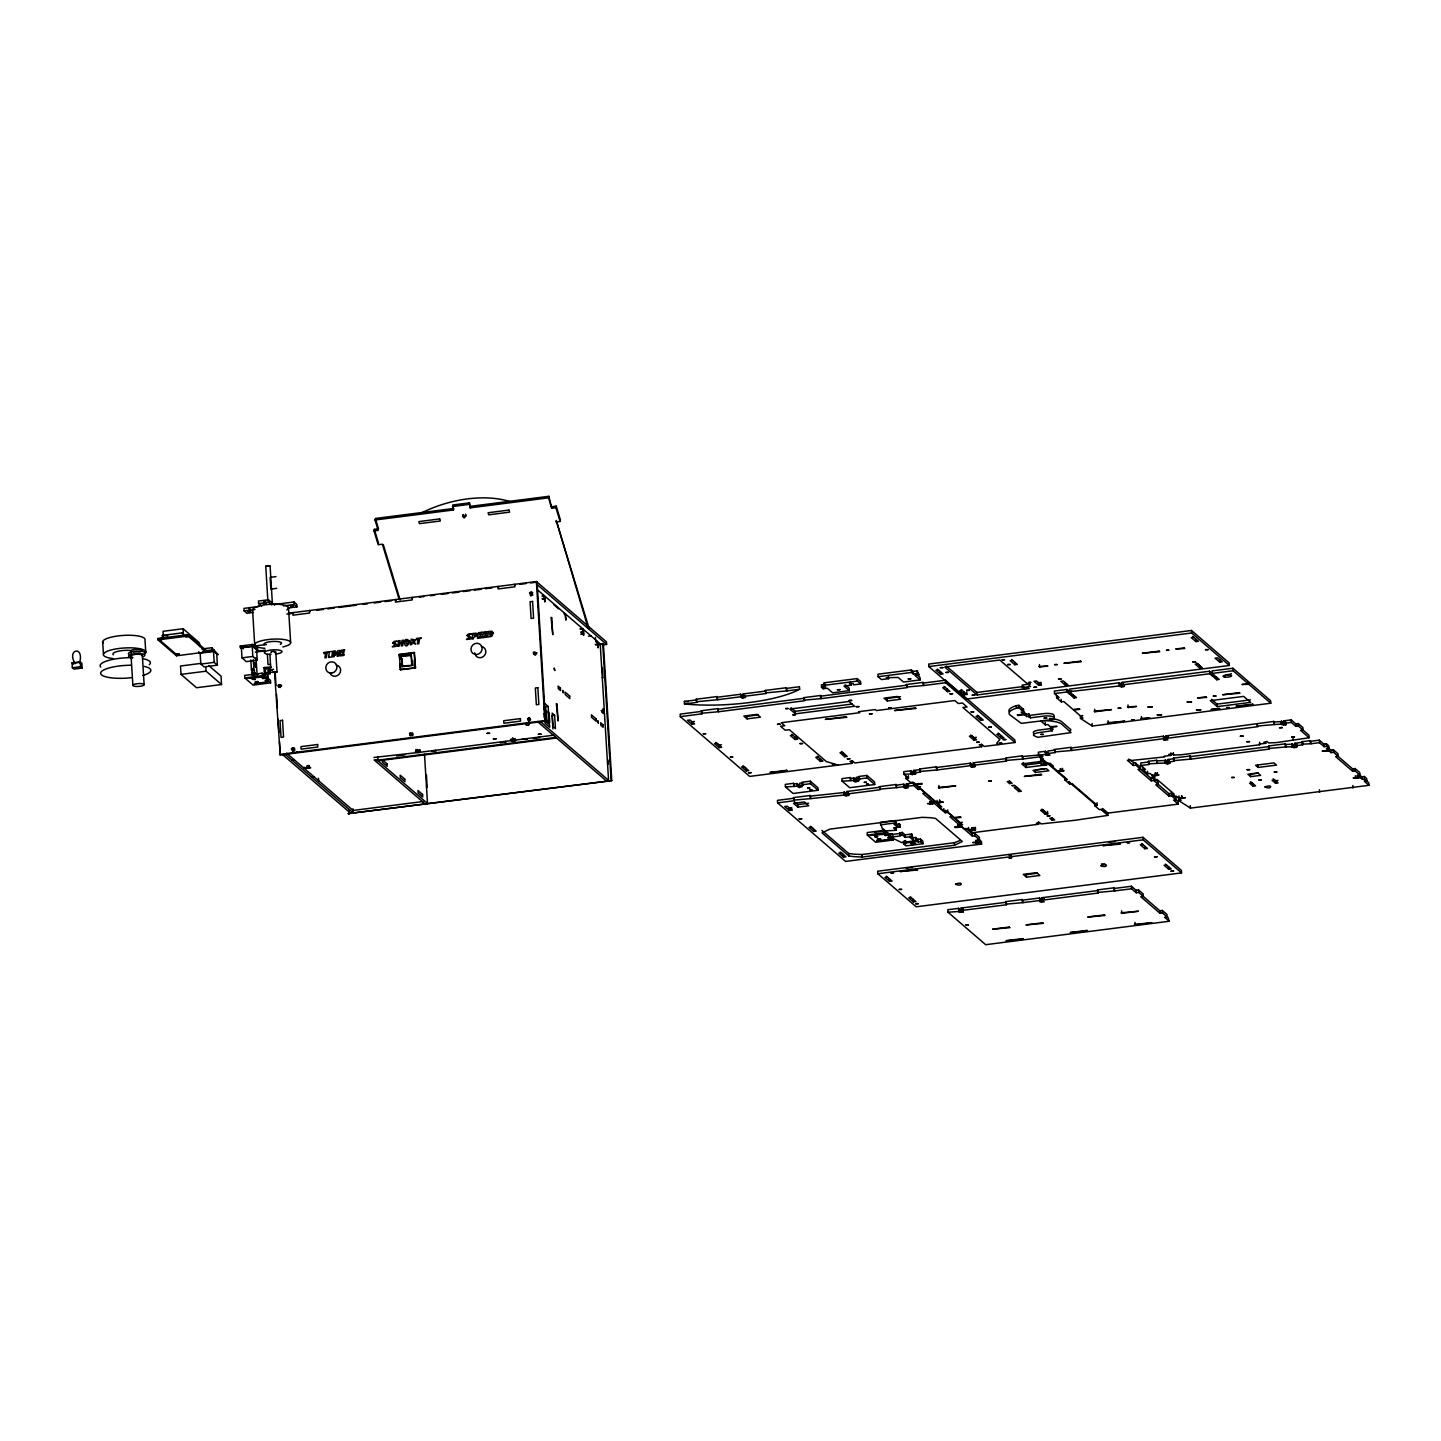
<?xml version="1.0" encoding="UTF-8"?>
<svg xmlns="http://www.w3.org/2000/svg" width="1441" height="1441" viewBox="0 0 1441 1441"><rect width="100%" height="100%" fill="white"/><g stroke="black" fill="none" stroke-linecap="round" stroke-linejoin="round"><path stroke-width="1.5" d="M281.067 686.474C281.175 682.71 275.429 685.772 279.23 686.961C282.724 683.484 275.735 686.853 280.238 687.483M527.568 718.951L529.369 717.618L529.748 719.563L527.766 719.563L529.766 718.14L530.63 719.888M601.888 712.43L603.977 711.26L603.221 713.511M252.157 674.658L252.823 668.354M375.02 520.003L375.344 518.472L453.789 508.457L453.447 509.988L375.02 520.003L378.172 530.378L373.994 530.9L378.208 544.734L382.369 544.194L399.175 599.456M373.994 530.9L374.336 529.369L378.497 528.829L375.975 520.543M453.447 509.988L452.726 504.998L469.424 502.855L470.144 507.862L548.571 497.829L548.895 496.298L470.468 506.313M470.144 507.862L469.424 502.855M552.047 506.656L556.226 506.133L555.902 507.664L551.723 508.205L548.895 496.298M588.234 628.312L556.244 520.471L589.207 628.888M555.92 522.02L560.099 521.48L560.423 519.949L556.226 506.133M420.051 751.319L417.98 752.148L418.412 749.986M512.816 738.513L513.807 740.602L515.32 740.602M602.608 712.683L604.391 711.692M75.13 663.617C66.106 648.828 84.677 645.316 79.543 662.878M74.356 663.184L78.769 662.464M267.846 600.483L265.756 566.313L268.476 565.629L270.097 566.061L272.439 604.5M270.097 566.061L265.756 566.313M271.358 652.683C268.494 651.008 278.815 651.08 274.492 652.593M277.014 672.046L271.809 672.353L277.014 672.046L275.771 651.944M528.325 720.806L528.181 718.302L529.586 720.644M532.431 594.593C529.64 596.844 529.946 590.756 532.54 593.044M513.933 738.585L513.68 740.26L515.121 738.513M253.49 646.739L255.075 645.73L255.219 648.234M411.838 735.649C415.152 733.361 407.857 731.091 409.928 734.874C414.576 734.874 408.776 731.686 410.883 735.649M580.489 628.978L582.921 628.996L581.299 629.411M821.874 830.376L848.677 853.468L853.63 854.135L862.024 854.513L954.374 842.715L959.832 840.571M954.536 845.237L962.3 841.472L935.497 818.38L930.544 817.713L922.168 817.335L829.8 829.133L822.036 832.88L848.839 855.972L853.774 856.638L862.168 857.035L954.536 845.237L954.374 842.715M1009.006 855.215L1011.438 855.252M1069.997 730.551L1070.951 729.74L1061.603 721.653A25.956 6.593 -3.5 0 0 1049.372 718.375M535.241 654.935C539.258 653.133 531.621 649.927 533.638 654.088C538.52 653.656 531.927 651.404 534.917 654.935M564.278 614.136L565.232 613.758L564.26 613.488M452.402 506.53L469.082 504.404M275.97 576.616L270.133 577.373L270.854 589.099L276.69 588.342M274.619 605.076L268.458 599.762L258.443 601.041L258.587 603.563L261.686 606.211M258.587 603.563L268.602 602.284L271.683 604.932M259.2 606.445L243.961 608.39L244.123 610.894L246.897 613.29L253.418 612.443M274.438 604.481L294.036 601.978L296.81 604.373L296.954 606.895L288.254 607.994M244.123 610.894L255.003 609.507M283.301 605.886L294.18 604.5L296.954 606.895M288.416 613.218L536.394 581.534L606.463 641.893L606.607 644.415L602.446 644.938M286.939 614.1L291.28 613.542M316.75 610.282L323.36 609.435M327.773 608.877L334.384 608.03M338.779 607.472L356.413 605.22M363.024 604.373L367.437 603.815M374.048 602.968L380.658 602.122M385.071 601.563L391.682 600.717M419.385 597.168L423.78 596.61M430.391 595.763L434.804 595.205M441.414 594.358L448.025 593.512M452.438 592.953L459.049 592.107M463.444 591.53L470.054 590.702M474.467 590.126L481.078 589.279M485.491 588.721L492.101 587.874M519.733 584.344L526.235 583.515M530.576 582.957L537.097 582.128L545.599 721.13L280.256 755.03L274.492 671.488M199.723 646.649L199.488 642.884L183.079 628.744L163.049 631.302L163.517 638.831L162.473 637.949L162.329 635.427L182.341 632.869L183.385 633.77M167.804 635.751L162.329 635.427M198.768 651.656L199.308 653.295L213.502 651.494L218.023 654.574L213.862 650.99L176.468 655.799L157.97 639.876L157.88 638.525L187.924 634.688L206.423 650.63L206.495 651.962L187.996 636.021L187.924 634.688M157.97 639.876L187.996 636.021M532.666 592.395L530.162 592.719L530.864 593.314M532.828 595.079L530.342 595.403L531.045 596.016M541.996 596.16L544.5 595.835L564.836 613.38L565.917 620.17L565.538 613.974L582.524 628.618L583.605 635.409L583.497 633.734L580.993 634.058M542.14 598.663L544.914 598.591L544.878 602.032L543.797 595.241L536.863 589.261M542.428 598.916L544.914 598.591M72.05 662.86L80.228 661.815L81.849 663.202L82.137 668.066L73.959 669.11L72.338 667.723L72.05 662.86L73.671 664.247M201.794 648.99L211.809 647.711L218.023 654.574M241.386 647.802L241.998 657.853L246.393 661.635L257.237 660.248L252.841 656.466L252.229 646.415L240.539 647.91L240.215 646.036L252.733 644.433L257.579 648.63L257.687 650.305L251.995 646.216M72.338 667.723L80.516 666.679L82.137 668.066M205.216 650.828L213.79 649.729L213.862 650.99M240.323 647.711L266.405 644.523M256.75 651.26L265.324 650.161M255.291 652.125L263.865 651.026M241.998 657.853L252.841 656.466M201.362 663.346L180.503 666.012L181.026 674.388L196.516 687.735L221.536 684.529L221.031 676.153L208.639 665.472M200.803 664.085L214.169 662.374L217.393 665.166L204.046 666.877L200.803 664.085L200.155 653.205M181.026 674.388L206.045 671.182L221.536 684.529M270.512 664.265L268.008 664.589L267.396 654.466M263.991 667.633L271.358 667.381L263.991 667.633L264.604 677.684L262.1 677.99L262.802 678.603L265.306 678.279L264.676 668.228M250.806 659.888L251.418 670.011L253.922 669.687L254.769 672.803L257.092 674.784L256.03 657.618M251.418 670.011L254.625 670.281M268.62 668.732L265.288 669.146L265.522 672.929L266.909 674.118L270.242 673.686L270.007 669.921L268.62 668.732L268.855 672.497L270.242 673.686M580.021 628.942L582.524 628.618M269.215 669.939L273.664 669.363M267.684 670.822L272.133 670.245M252.121 670.605L252.265 673.109L254.769 672.803M399.247 654.412L414.269 652.485L415.548 667.867L400.526 669.777L399.247 654.412L399.877 659.167M399.607 654.718L414.612 652.791M580.867 632.041L583.659 631.969L583.767 633.968L581.281 634.292M264.442 675.163L262.136 673.181L244.61 675.415L244.772 677.918L253.094 685.105L270.62 682.854L270.458 680.35L268.152 678.351M581.155 632.293L583.659 631.969M265.522 672.929L268.855 672.497M401.102 655.907L411.117 654.628L412.54 665.364L402.525 666.643L401.102 655.907L401.913 656.61M251.977 675.163L258.245 674.352M403.912 656.339L409.928 655.583M244.772 677.918L262.298 675.685L270.62 682.854M588.468 636.202L590.972 635.895M401.715 665.958L412.54 665.364M400.418 668.102L401.012 664.085M400.184 669.489L415.548 667.867M595.331 644.505L598.105 644.415L595.601 644.739M598.267 644.109L603.419 644.127L611.759 780.626L348.236 813.607L611.759 780.626M598.97 644.703L603.419 644.127M279.212 685.808L281.716 685.502L278.509 685.214L279.212 685.808L279.14 684.799M534.521 653.187L537.025 652.863L533.836 652.593L535.079 653.674M545.022 719.653L549.183 723.238L548.156 706.486L545.653 706.81L546.049 713.097M1191.491 630.474L928.67 664.067L928.815 666.571L966.515 699.047L1229.335 665.472L1229.173 662.95L1191.491 630.474L1191.653 632.995L1229.335 665.472M928.815 666.571L1191.653 632.995M554.605 715.222L552.191 713.133L553.002 726.516L555.433 728.624L554.605 715.222L552.101 715.547L552.93 728.93M292.739 749.068L292.055 748.473L292.901 751.572L292.739 749.068L291.748 749.194L294 750.149M888.557 678.675L886.305 677.72L898.139 677.45L903.471 682.025L920.151 679.9L914.837 675.307L919.016 674.784L917.395 673.379L913.216 673.92L913.072 671.398L911.36 669.939L877.983 674.19L878.127 676.712L881.46 679.576L888.557 678.675L888.395 676.153M528.199 719.293L529.892 719.761M601.113 710.575L604.319 710.845L601.816 711.17M821.532 687.357L823.153 688.744L827.332 688.222L832.646 692.797L849.325 690.671L844.012 686.078L851.109 685.177L849.397 683.7L853.36 683.646L853.612 684.853L860.691 683.953L860.547 681.431L857.215 678.567L823.838 682.836L824 685.34L825.711 686.817L821.532 687.357L821.388 684.835L825.549 684.313M913.072 671.398L917.233 670.876L919.016 674.784M696.165 699.245L696.868 699.84L684.349 701.443L684.493 703.965L697.012 702.361L696.165 699.245L717.024 696.579L717.87 699.696L740.818 696.76L742.529 698.237L745.573 697.39L743.322 696.435L743.178 693.932L766.126 690.996L765.423 690.401L786.282 687.735L787.128 690.851L799.647 689.248L799.485 686.727L786.984 688.33M717.726 697.174L740.674 694.256L741.521 697.354M878.127 676.712L911.505 672.443L913.216 673.92M296.954 751.608L296.648 752.328M741.358 694.85L740.368 694.976L742.385 695.715L742.529 698.237M938.451 669.921L935.948 670.245L940.577 674.226L943.08 673.902L937.334 669.056M1012.717 660.428L1010.213 660.753L1014.824 664.733L1017.328 664.427L1011.6 659.564M1193.76 637.3L1191.257 637.624L1195.886 641.605L1198.39 641.281L1192.644 636.436M279.572 754.436L544.896 720.536L548.12 723.148M696.327 701.767L717.87 699.696M742.385 695.715L744.889 695.409M765.423 690.401L765.585 692.905L787.128 690.851M824 685.34L857.377 681.089L860.691 683.953M743.322 696.435L766.27 693.499L765.585 692.905M291.857 760.182L294.36 759.857M1039.573 667.075L1047.913 665.994L1038.871 666.462L1039.573 667.075L1039.411 664.553M702.001 713.853L701.155 710.755L717.852 708.612L718.699 711.728L804.636 700.74L803.79 697.642L820.469 695.499L821.334 698.615L907.272 687.627L906.425 684.529L923.105 682.386L923.951 685.502L945.638 682.728L1015.022 742.511L984.149 746.456L981.825 744.457L979.322 744.781L981.645 746.762L854.819 762.973L852.496 760.974L849.992 761.298L852.315 763.298L749.68 776.411L680.314 716.627L680.17 714.124L701.857 711.35L702.001 713.853L680.314 716.627M718.537 709.224L804.492 698.237M821.172 696.111L907.11 685.123L906.425 684.529M923.807 682.998L945.494 680.224L1014.86 739.99L1015.022 742.511M701.317 713.259L718.699 711.728M803.79 697.642L803.952 700.146L821.334 698.615M906.569 687.033L923.951 685.502M307.167 766.036C308.068 771.98 304.988 763.928 309.167 765.765M373.976 757.462L417.638 752.562L417.494 750.059M512.618 737.9L512.762 740.422L420.142 752.256L418.43 750.779L415.386 751.626L417.638 752.562M553.65 735.198L515.266 740.098L513.554 738.621L510.51 739.467L512.762 740.422M396.635 755.931L404.993 754.868M432.102 751.409L436.281 750.869L435.578 750.275M500.099 742.709L506.367 741.917L505.665 741.322M527.226 739.251L522.362 739.179M533.476 738.458L539.745 737.648L539.042 737.053M511.447 741.286L515.86 740.71M945.26 687.357L942.756 687.681L947.385 691.662L949.889 691.338L944.143 686.492M377.326 760.254L555.884 737.432M556.586 738.026L378.028 760.848L377.758 756.435M694.418 721.455L691.914 721.779L692.076 724.283L694.562 723.958L689.951 719.978L687.447 720.302L692.076 724.283M758.056 714.916L746.924 716.339L747.086 718.861L760.434 717.15L757.191 714.358L743.844 716.069L747.086 718.861M900.463 696.724L887.116 698.435L887.26 700.938L900.607 699.245L897.383 696.453L884.017 698.146L887.26 700.938M791.073 707.729L795.234 711.314L852.279 704.019M962.264 690.437L959.76 690.761L964.389 694.742L966.893 694.436L966.731 691.914M795.378 713.835L854.621 706.252L849.073 701.479L789.83 709.044L795.378 713.835L795.234 711.314M1030.387 684.007L1022.029 685.087L1023.812 688.978L977.088 694.958L944.72 667.057L999.784 660.032L1030.531 686.528L1022.191 687.591M311.508 777.113L314.012 776.789M946.269 666.012L976.926 692.437L1021.435 686.763M1038.637 685.268L1041.141 684.943L1040.996 682.422L1038.493 682.746L1038.637 685.268L1034.026 681.269L1036.529 680.963L1041.141 684.943M1219.698 662.121L1222.202 661.797L1217.591 657.817L1215.087 658.141L1219.698 662.121L1219.554 659.618M1024.731 689.086L1029.18 688.51M1065.475 685.268L1067.979 684.943L1063.35 680.963L1060.846 681.287L1065.475 685.268L1065.331 682.746M1199.813 668.102L1202.316 667.777L1197.687 663.797L1195.183 664.121L1199.813 668.102L1199.651 665.58L1196.57 662.932M1120.161 683.34L1119.153 683.466L1119.315 685.97L1120.305 685.844L1119.459 682.746L1069.402 689.14L1069.546 691.644L1071.87 693.643L1069.366 693.968L1069.204 691.446L1066.898 689.446L1054.38 691.05L1054.542 693.571L1059.153 697.552L1056.649 697.876L1056.505 695.355M1123.223 683.502L1123.368 686.006L1124.376 685.88L1122.125 684.925L1121.963 682.422L1209.575 671.218L1211.881 673.217L1212.043 675.721L1214.547 675.415L1212.241 673.415L1212.079 670.912L1232.938 668.246L1247.96 681.197L1248.122 683.7L1241.944 684.493L1248.807 684.295L1270.782 703.226L1092.224 726.048L1080.48 718.393L1080.318 715.889L1082.821 715.565M1121.963 682.422L1123.656 682.89M1119.153 683.466L1121.404 684.403L1121.566 686.925L1124.07 686.6L1123.368 686.006M1069.204 691.446L1071.708 691.122M1054.542 693.571L1067.042 691.968L1069.366 693.968M1069.546 691.644L1120.305 685.844M1122.125 684.925L1209.738 673.74L1212.043 675.721M1212.241 673.415L1233.1 670.749L1248.122 683.7M1119.315 685.97L1121.566 686.925M1073.995 697.948L1076.499 697.624L1074.175 695.625L1071.672 695.949L1073.995 697.948L1073.833 695.427M1216.672 679.72L1219.176 679.395L1216.852 677.396L1214.349 677.72L1216.672 679.72L1216.51 677.198M1009.348 711.872A25.956 6.593 -3.5 0 1 1016.373 705.64L1018.877 705.333L1023.506 709.314L1023.65 711.818L1021.147 712.142L1023.47 714.142L1017.292 714.916L1017.976 715.529L1024.155 714.736L1030.585 717.798L1043.104 716.195A8.682 2.198 -3.5 0 1 1054.073 717.672L1054.398 719.329L1021.309 723.364L1009.997 714.916A25.956 6.593 -3.5 0 1 1016.517 708.161L1019.021 707.837L1023.65 711.818M792.874 735.198L790.37 735.522L795 739.503L797.503 739.179L797.341 736.675M715.889 742.421L718.969 745.087L721.473 744.763M1056.649 697.876L1061.278 701.857L1063.782 701.533L1073.041 709.512L1079.201 708.72L1079.903 709.314L1073.725 710.107L1082.984 718.068L1080.48 718.393M719.113 747.591L721.617 747.267L717.006 743.286L714.502 743.61L719.113 747.591L718.969 745.087M1021.003 709.638L1023.506 709.314M978.565 716.051L976.061 716.357L980.691 720.356L983.194 720.032L977.448 715.186M1024.155 714.736L1023.993 712.214L1026.316 714.214L1028.82 713.889L1030.585 717.798M1030.441 715.294L1042.96 713.691A8.682 2.198 -3.5 0 1 1053.929 715.168L1054.398 719.329M1094.8 711.764L1111.497 709.62L1094.115 711.152L1094.8 711.764L1094.656 709.242M1128.177 707.495L1136.535 706.432L1127.492 706.901L1128.177 707.495L1128.033 704.973M422.681 801.574L353.099 810.454L304.537 768.629L310.716 767.837L310.013 767.242L303.835 768.017L286.651 753.211M1040.726 720.914L1045.355 724.913L1047.859 724.589L1050.183 726.588L1057.046 726.39L1050.867 727.183L1053.173 729.164L1050.669 729.488L1050.525 726.985M1211.539 699.335L1217.105 704.127L1250.464 699.858M818.308 757.119L815.804 757.426L820.433 761.424L822.937 761.1L817.191 756.255M999.37 733.973L996.866 734.298L1001.495 738.278L1003.999 737.954L998.253 733.109M970.766 735.018L973.864 737.684L976.35 737.36M1217.249 706.63L1250.626 702.379L1243.691 696.399L1210.314 700.65L1217.249 706.63L1217.105 704.127M1052.146 728.371L1039.627 729.975A8.682 2.198 -3.5 0 0 1033.593 733.037M844.678 756.723L847.182 756.399L842.553 752.418L840.049 752.724L844.678 756.723L844.534 754.201L841.436 751.554M974.008 740.188L976.512 739.863L971.882 735.883L969.379 736.207L974.008 740.188L973.864 737.684M1108.219 723.31L1124.899 721.184L1107.517 722.716L1108.219 723.31L1108.057 720.806M1141.596 719.041L1149.936 717.978L1140.894 718.447L1141.596 719.041L1141.434 716.537M1052.29 730.713L1039.772 732.478A8.682 2.198 -3.5 0 0 1034.638 736.027L1037.736 737.324L1071.023 732.604L1061.747 724.175A25.956 6.593 -3.5 0 0 1043.23 720.608M746.168 770.899L748.672 770.593L744.06 766.594L741.557 766.918L746.168 770.899L746.024 768.395L742.944 765.729M1055.172 752.58L1055.028 750.059L1047.931 750.977L1048.093 753.481L1055.172 752.58L1054.326 749.464L1071.023 747.339L1071.87 750.437L1163.644 738.711L1163.896 739.917L1167.858 739.863L1166.147 738.404L1166.003 735.883L1273.772 721.437L1274.619 724.535L1282.166 724.03L1281.175 724.157L1281.013 721.653L1282.022 721.527L1282.166 724.03M799.899 785.741L802.151 786.678L799.107 787.525L797.395 786.047L794.477 786.426L793.631 783.31L785.291 784.39L785.435 786.894L793.072 793.469L818.11 790.262L817.948 787.759L810.328 781.184L801.971 782.247L802.817 785.363L799.899 785.741L799.755 783.22L802.673 782.841L802.817 785.363M1048.093 753.481L1050.021 755.156L1045.824 755.012L1045.427 751.283L1038.331 752.202L1038.493 754.706L1043.122 758.687L1040.618 759.011L1040.456 756.507L1042.96 756.183M1071.708 747.933L1163.499 736.207L1164.346 739.323M1274.474 722.031L1282.022 721.527M1281.013 721.653L1282.58 721.995L1283.427 725.111L1285.93 724.787L1284.219 723.31L1284.057 720.806L1291.154 719.888L1295.783 723.886L1295.927 726.39L1298.431 726.066L1308.95 735.234L1309.112 737.756L1276.438 742.601L1268.638 742.926L1266.927 741.449L1263.883 742.295L1266.135 743.232L1259.056 744.15L1259.74 744.745L1181.314 754.76L1173.532 755.066L1171.821 753.589L1168.777 754.436L1171.029 755.39L1163.932 756.291L1164.616 756.903L1130.555 760.56M794.333 783.922L797.251 783.544L798.098 786.642M1045.121 752.022L1046.13 751.896M1163.193 736.927L1164.184 736.801M1284.057 720.806L1285.516 721.076M797.936 784.138L796.945 784.264L798.962 785.021L799.107 787.525M854.747 780.896L854.135 778.987C859.124 777.077 859.466 782.931 854.297 781.508L854.045 780.302L851.127 780.662L850.28 777.564L841.94 778.626L842.084 781.13L849.722 787.705L874.741 784.516L874.597 781.995L866.96 775.42L858.62 776.501L859.466 779.599L856.548 779.977L856.386 777.456L859.322 777.095L859.466 779.599M1047.517 755.48L1046.67 752.364L1045.68 752.49L1045.824 755.012M1163.734 737.414L1165.211 737.684L1165.355 740.188M1167.246 736.963L1168.255 736.837L1166.003 735.883M919.718 768.972L920.403 769.566L913.486 770.449L913.63 772.952L920.565 772.07L919.718 768.972L936.398 766.828L937.244 769.944L970.622 765.675L972.333 767.152L974.837 766.828L974.692 764.324M1006.502 761.1L1006.34 758.578L972.981 762.847L973.125 765.351L1006.502 761.1L1005.656 757.984L1022.335 755.841L1023.182 758.957L1039.88 756.831L1065.367 778.788M1054.488 751.986L1071.87 750.437M1257.092 723.562L1257.236 726.066L1274.619 724.535M850.965 778.158L854.585 778.374M785.435 786.894L794.477 786.426M802.133 784.769L810.472 783.688L818.11 790.262M913.63 772.952L915.882 773.907L911.216 774.501L910.82 770.791L903.723 771.692L903.867 774.213L908.496 778.194L905.993 778.518L905.849 775.997M937.1 767.423L970.477 763.172L971.324 766.27M1023.038 756.453L1046.274 754.4M1166.147 738.404L1257.939 726.678L1257.236 726.066M1284.219 723.31L1291.298 722.409L1295.927 726.39M856.386 777.456L858.097 777.942M910.496 771.511L911.505 771.385M913.486 770.449L915.737 771.385L914.567 771.547M971.162 763.766L970.171 763.892L970.874 766.882M911.054 771.998L912.531 772.268L912.675 774.772M970.712 764.36L972.189 764.631L972.333 767.152M1281.175 724.157L1282.724 724.517M842.084 781.13L851.127 780.662M858.782 779.005L867.122 777.942L874.741 784.516M919.862 771.475L937.244 769.944M1005.8 760.488L1023.182 758.957M1295.783 723.886L1298.287 723.562L1302.898 727.543L1303.06 730.047L1300.557 730.371L1309.112 737.756M903.867 774.213L911.667 773.889M856.548 779.977L858.8 780.932L857.791 781.058M974.224 763.928L974.368 766.432L975.377 766.306L973.125 765.351M1042.005 761.136L1039.501 761.442L1044.113 765.441L1046.616 765.117L1046.472 762.595M1022.984 762.595L1025.758 764.991L1040.366 763.118M1025.92 767.495L1042.6 765.369L1038.439 761.785L1021.759 763.91L1025.92 767.495L1025.758 764.991M794.297 800.728L794.135 798.224L777.456 800.349L777.6 802.853L794.297 800.728L793.451 797.612L810.13 795.486L810.977 798.602L845.056 794.928L844.048 795.054L843.886 792.55L844.894 792.424L845.056 794.928M879.388 786.642L880.073 787.236L846.696 791.505L846.858 794.009L880.235 789.74L879.388 786.642L896.068 784.498L896.914 787.615L904.011 786.714L904.264 787.921L908.226 787.867L906.515 786.39L906.371 783.868L913.45 782.967L918.079 786.948L918.241 789.47L920.727 789.146L933.57 800.295L933.732 802.817L927.554 803.61L932.201 803.97L932.039 801.466M810.833 796.08L844.894 792.424M896.77 785.111L903.867 784.192L904.714 787.308M846.696 791.505L848.407 791.974M906.371 783.868L908.605 784.823M845.921 793.289L848.407 792.982L848.569 795.486L846.065 795.81L845.921 793.289L843.886 792.55M904.101 785.399L905.578 785.669L905.723 788.191M793.595 800.133L810.977 798.602M879.532 789.146L896.914 787.615M906.515 786.39L913.612 785.489L918.241 789.47M1044.239 768.81L1035.34 769.944L1035.503 772.448L1048.85 770.755L1046.418 768.665L1033.071 770.359L1035.503 772.448M846.858 794.009L849.109 794.964L848.101 795.09L847.956 792.568M844.048 795.054L846.065 795.81M918.079 786.948L920.583 786.642M1129.852 759.965L1127.366 760.29L1133.365 765.459L1135.868 765.153L1151.017 778.302L1151.179 780.806L1153.683 780.482L1168.831 793.631L1168.975 796.153L1171.479 795.828L1178.072 801.61L1178.234 804.114L1106.472 813.282L1101.843 809.302L1099.339 809.626L1094.71 805.645L1094.566 803.123M794.802 802.097L797.738 804.618L808.581 803.231M1062.539 768.593L1062.701 771.115L1057.91 771.439L1067.403 779.617L1064.899 779.941L1064.737 777.42M1062.269 768.359L1062.413 770.863L1064.088 770.665L1057.226 770.845L1047.733 762.685L1045.229 762.991L1040.618 759.011M939.064 788.011L955.743 785.885L938.361 787.416L939.064 788.011L938.902 785.507M1128.699 759.065L1140.335 766.612L1140.497 769.134L1137.994 769.458L1151.179 780.806M1148.405 761.316L1149.107 761.911L1140.75 762.973L1140.912 765.495L1149.252 764.432L1148.405 761.316L1156.745 760.254L1157.591 763.37L1166.219 762.955L1165.211 763.082L1165.067 760.56L1166.057 760.434L1166.219 762.955M1173.442 758.128L1174.127 758.723L1167.876 759.515L1168.021 762.037L1174.289 761.226L1173.442 758.128L1190.122 755.985L1190.968 759.101L1269.413 749.068L1268.566 745.97L1285.246 743.826L1286.092 746.942L1293.045 746.744L1292.037 746.87L1291.893 744.349L1292.883 744.222L1293.045 746.744M1302.772 744.817L1302.628 742.295L1294.702 743.304L1294.847 745.826L1302.772 744.817L1301.925 741.701L1310.283 740.638L1311.13 743.736L1319.47 742.673L1324.099 746.672L1326.603 746.348L1330.872 750.131L1331.034 752.634L1333.537 752.328L1338.149 756.309L1335.645 756.633L1352.757 771.367L1355.26 771.043L1359.89 775.042L1357.386 775.348L1357.818 778.212L1353.171 777.834L1359.349 777.041L1359.205 774.538M1157.447 760.848L1166.057 760.434M1190.824 756.579L1269.251 746.564M1285.948 744.439L1292.883 744.222M1310.968 741.232L1319.308 740.17L1323.937 744.15L1324.099 746.672M797.9 807.14L808.743 805.753L804.348 801.953L793.505 803.339L797.9 807.14L797.738 804.618M1167.876 759.515L1169.57 759.983M1294.702 743.304L1296.954 744.258M1165.067 760.56L1167.084 761.316L1167.246 763.82C1170.686 764.991 1170.29 758.542 1167.084 761.316M1291.893 744.349L1293.91 745.105L1294.054 747.627L1296.558 747.303L1295.945 744.385M1148.567 763.838L1157.591 763.37M1173.586 760.632L1190.968 759.101M1268.566 745.97L1268.71 748.473L1286.092 746.942M1293.91 745.105L1296.414 744.781M1302.088 744.204L1311.13 743.736M789.362 810.508L791.866 810.184L791.703 807.68L789.2 808.005L789.362 810.508L784.733 806.528L787.236 806.203L791.866 810.184M925.356 793.126L922.852 793.451L933.732 802.817M1168.021 762.037L1170.272 762.973L1169.281 763.1M1294.847 745.826L1297.098 746.78L1296.107 746.906M1165.211 763.082L1167.246 763.82M1292.037 746.87L1294.054 747.627M1009.601 783.58L1012.104 783.256L1009.799 781.256L1007.295 781.58L1009.601 783.58L1009.439 781.058M1323.937 744.15L1326.44 743.826L1328.746 745.826L1329.07 750.941L1331.034 752.634M1142.875 767.278L1143.037 769.8L1145.541 769.476L1140.912 765.495M1328.908 748.329L1326.404 748.654L1328.368 750.347L1322.19 751.139L1329.07 750.941M1330.872 750.131L1333.375 749.806L1338.005 753.787L1338.149 756.309M1064.899 779.941L1069.51 783.922L1072.014 783.598L1097.213 805.321L1094.71 805.645M1143.037 769.8L1147.666 773.781L1150.152 773.457L1152.134 775.15L1152.278 777.762L1154.601 779.761L1157.105 779.437L1174.217 794.189L1171.713 794.513L1171.551 791.992M1018.841 791.541L1021.345 791.217L1016.734 787.236L1014.23 787.561L1018.841 791.541L1018.697 789.038L1015.617 786.372M1152.134 775.15L1158.996 774.97L1157.321 775.186L1157.177 772.664M962.444 822.307L959.94 822.613L960.084 827.17L955.293 827.512L954.608 826.918L960.769 826.125L949.907 816.759L952.411 816.435L947.782 812.454L945.278 812.778L934.416 803.412L932.201 803.97M937.01 800.385L937.172 802.889L943.351 802.115L936.47 802.295L916.134 784.769L922.294 783.976L921.61 783.382L915.431 784.174L913.126 782.175L910.622 782.499L905.993 778.518M1157.447 772.898L1157.609 775.42L1152.818 775.762L1154.781 777.456L1152.278 777.762M1151.017 778.302L1153.521 777.978L1153.683 780.482M939.136 804.69L939.298 807.194L941.802 806.888L937.172 802.889M1258.155 767.441L1276.51 765.099L1273.952 762.901L1255.597 765.261L1258.155 767.441L1257.993 764.937M939.298 807.194L943.909 811.193L946.413 810.869L954.158 817.533L960.336 816.759L961.039 817.353L954.861 818.146L962.606 824.81L960.102 825.135L964.731 829.115L975.485 829.8L973.81 830.016L973.666 827.494M1258.479 773.115L1250.464 774.123L1250.626 776.645L1260.623 775.366L1257.849 772.97L1247.852 774.249L1250.626 776.645M893.186 820.686L880.307 822.343L883.117 831.259L886.305 831.547M813.643 831.439L816.146 831.115L811.517 827.134L809.013 827.44L813.643 831.439L813.481 828.917L810.4 826.269M880.469 824.846L895.473 822.937L896.176 823.531L893.672 823.856L897.023 826.738L900.229 827.008L893.546 827.873L896.32 830.268L885.621 830.935M900.229 827.008L899.364 823.91L896.86 824.234L897.023 826.738M895.618 825.081L900.067 824.504M1337.05 755.462L1352.613 768.864L1355.116 768.539L1359.746 772.52L1360.052 777.654L1366.825 781.004L1364.321 781.328L1368.95 785.309L1190.392 808.131L1178.648 800.476L1178.486 797.972L1176.522 796.171L1174.019 796.495L1171.713 794.513M1168.831 793.631L1171.335 793.325L1175.946 797.305L1176.108 799.809L1173.604 800.133L1178.234 804.114M1252.085 782.859L1249.581 783.183L1253.058 786.174L1255.561 785.849L1250.59 781.67M893.168 840.013L890.862 838.014L888.358 838.338L887.674 837.743L890.178 837.419L887.854 835.42L884.666 835.15L887.17 834.825L887.008 832.322L884.702 830.322L867.176 832.556L867.338 835.078L875.66 842.246L893.168 840.013L893.024 837.491M1273.105 778.788L1275.429 780.788L1277.933 780.464M874.543 832.304L882.883 831.241M867.338 835.078L884.846 832.826L887.17 834.825M890.178 837.419L890.016 834.897L887.71 832.916L885.206 833.24L885.35 835.744M1275.573 783.292L1278.077 782.967L1274.619 779.977L1272.115 780.302L1275.573 783.292L1275.429 780.788M889.745 834.069L892.249 833.745L893.096 836.861L900.607 835.906L899.76 832.79L902.264 832.466L905.038 834.861L905.182 837.383L911.865 836.519L912.549 837.113L910.046 837.437L913.414 840.337L916.602 840.607L901.58 842.535L890.592 837.185L889.745 834.069L890.592 837.185M1047.715 813.931L1043.086 809.95L1040.582 810.274L1045.211 814.255L1047.715 813.931L1047.553 811.427M892.934 834.357L900.445 833.384L899.76 832.79M1178.486 797.972L1185.349 797.684L1181.962 798.386L1181.53 795.63M875.335 837.023L877.839 836.699L874.651 836.428L875.335 837.023L875.191 834.519M1179.026 795.954L1179.188 798.476L1181.674 798.152M959.652 824.432L959.796 826.936L961.471 826.72L972.333 836.086L974.837 835.762L981.429 841.544L981.591 844.066L845.579 861.43L777.6 802.853M889.89 836.591L893.096 836.861M899.905 835.312L902.408 834.987L905.182 837.383M905.038 834.861L911.703 834.015L912.549 837.113M1359.89 775.132L1361.853 776.825L1364.357 776.501L1366.68 778.5L1366.825 781.004M909.901 834.933L912.405 834.609M1178.648 800.476L1181.152 800.169L1179.188 798.476M1357.548 777.96L1360.052 777.654M1038.457 821.748L1038.601 824.252L971.846 832.79L971.666 827.764L973.936 827.746M877.461 841.328L889.98 839.725L876.776 840.733L877.461 841.328L877.317 838.824M916.602 840.607L915.755 837.491L913.252 837.815L913.414 840.337M971.846 832.79L969.307 830.592L973.81 830.016M1052.146 820.235L1054.65 819.911L1052.326 817.93L1049.841 818.236L1052.146 820.235L1051.984 817.731M905.957 841.058L903.453 841.382L903.615 843.886L905.921 845.885L923.033 843.705L922.87 841.184L920.565 839.184L917.359 838.914L918.205 842.03L920.709 841.706L923.033 843.705M1102.599 808.491L1107.697 812.886L1107.859 815.408L1075.166 820.271L1041.104 823.928L1039.393 822.451L1036.349 823.297L1038.601 824.252M965.974 828.233L972.189 833.582L974.692 833.258L979.304 837.239L979.628 842.373L981.591 844.066M905.272 840.463L905.416 842.967L917.521 841.418M903.615 843.886L906.119 843.561L905.416 842.967M912.135 844.624L915.882 844.156L914.495 842.949L910.748 843.435L912.135 844.624L911.973 842.12M843.471 857.125L845.975 856.819L841.346 852.82L838.842 853.144L843.471 857.125L843.309 854.621L840.229 851.973M979.466 839.761L976.962 840.067L978.925 841.76L972.747 842.553L978.223 842.823L977.809 840.067L978.223 842.823M977.953 842.571L979.628 842.373M1143.019 837.311L877.677 871.211L877.839 873.732L916.224 906.803L1181.548 872.904L1181.386 870.382L1143.019 837.311L1143.163 839.815L1181.548 872.904M906.317 868.239L912.585 867.446M1109.084 842.337L1115.334 841.526M877.839 873.732L1143.163 839.815M887.458 877.065L884.954 877.389L889.583 881.37L892.087 881.063L886.341 876.2M1142.785 844.444L1140.281 844.768L1144.911 848.749L1147.414 848.425L1141.668 843.579M1037.448 873.228L1026.334 874.651L1026.478 877.155L1039.826 875.444L1036.601 872.652L1023.254 874.363L1026.478 877.155M911.288 897.599L908.785 897.923L913.396 901.904L915.9 901.58L910.172 896.734M1166.598 864.978L1164.094 865.284L1168.723 869.283L1171.227 868.959L1165.481 864.114M1006.394 904.768L1006.25 902.246L961.183 908.01L961.345 910.514L1006.394 904.768L1005.548 901.652L1022.245 899.526L1023.092 902.624L1039.772 900.499L1040.024 901.706L1044.221 901.85L1042.275 900.175L1042.131 897.671L1098.024 890.52L1098.186 893.042L1042.275 900.175M1098.186 893.042L1097.34 889.926L1114.019 887.8L1114.866 890.898L1131.563 888.773L1136.174 892.754L1138.678 892.429L1159.843 910.766L1160.005 913.288L1162.509 912.964L1167.12 916.944L1164.616 917.269L1169.245 921.249L985.68 944.702L947.998 912.225L947.836 909.721L958.679 908.334L959.544 911.433L958.535 911.577L960.553 912.315L963.056 911.991L962.894 909.487M1022.93 900.121L1039.627 897.995L1040.474 901.093M1114.722 888.395L1131.401 886.269L1136.03 890.25L1136.174 892.754M959.382 908.929L958.373 909.055L960.39 909.811L960.553 912.315M962.894 908.478L961.183 908.01M1039.321 898.716L1040.312 898.59M1039.862 899.184L1041.573 899.67L1041.717 902.174M1005.71 904.173L1023.092 902.624M1097.484 892.447L1114.866 890.898M947.998 912.225L959.544 911.433M1136.03 890.25L1138.534 889.926L1143.163 893.906L1143.307 896.428L1140.804 896.734L1160.005 913.288M1121.764 913.36L1138.462 911.234L1121.08 912.765L1121.764 913.36L1121.62 910.856M1159.843 910.766L1162.347 910.442L1166.976 914.441L1167.12 916.944M1135.184 924.924L1151.863 922.78L1134.481 924.311L1135.184 924.924L1135.022 922.402M264.496 601.636L265.792 601.221L263.847 601.617M248.753 608.804L250.014 608.804M542.555 595.403L544.194 595.619L542.573 596.034M203.938 650.143L205.595 650.359L203.163 650.684M595.727 641.227L597.367 641.443L595.745 641.857M1104.905 863.916L1101.536 863.88M420.07 750.581L418.394 751.265L418.953 752.923M419.385 749.986L420.07 750.995M1365.708 780.139L1368.788 782.805L1368.95 785.309M1357.386 775.348L1359.349 777.041M1282.58 721.995L1283.427 725.111M1155.07 779.311L1158.15 781.959L1158.294 784.48L1155.79 784.787L1168.975 796.153M1050.669 729.488L1052.29 730.893M1049.913 763.1L1053.317 766.036M1068.772 781.724L1095.953 805.159M1101.05 809.554L1107.859 815.408M961.147 689.573L966.893 694.436M1040.888 760.272L1046.616 765.117M998.325 744.637L996.704 743.232L999.91 739.395L962.912 707.513L967.091 706.991L962.462 703.01L958.301 703.532L954.825 700.542L876.398 710.575L875.245 709.566L858.548 711.71L859.701 712.701L781.274 722.716L784.751 725.706L780.572 726.246L785.201 730.227L789.362 729.704L826.359 761.568L838.122 765.099M916.008 673.956L920.006 677.378L920.151 679.9M1041.969 809.085L1045.049 811.751L1045.211 814.255M845.183 684.709L849.181 688.15L849.325 690.671M940.469 806.258L934.272 800.908L934.416 803.412M952.861 816.921L960.625 823.622M1044.383 898.608L1042.131 897.671M791.757 734.334L797.503 739.179M743.178 693.932L744.024 697.03M961.345 910.514L963.056 911.991M537.241 584.65L606.607 644.415M554.065 604.914L558.694 608.895M531.873 594.196L531.351 592.791M515.392 584.902L514.707 584.307L514.851 586.811L498.172 588.955L498.01 586.433L498.712 587.027M602.266 677.36L602.95 677.954L602.32 667.489M548.156 706.486L543.996 702.902L545.13 717.672M607.544 763.604L608.228 764.198L607.976 760.019M543.761 709.062L547.454 712.25M412.774 598.015L412.072 597.421L412.234 599.924L395.536 602.068L395.392 599.546L396.077 600.14M544.896 720.734L549.525 724.715L549.687 727.237L545.058 723.238L536.394 581.534M540.591 721.779L608.57 780.356L604.463 713.367L602.752 711.89L603.004 708.774L603.617 710.251M538.087 722.085L606.067 780.662M414.251 665.994L414.251 660.428M310.139 611.128L309.455 610.534L309.599 613.037L292.919 615.181L292.757 612.659L293.46 613.254M411.82 734.856L410.109 733.379L410.271 735.901M426.482 786.732L427.166 787.344L426.41 774.772M257.687 650.305L252.823 646.108L252.733 644.433M268.855 667.687L271.16 669.687M425.005 803.808L374.138 759.965L376.641 759.659L427.509 803.484L424.501 754.291M240.215 646.036L243.457 648.828M280.22 686.691L279.698 685.286M265.144 675.757L267.45 677.756M252.265 673.109L254.589 675.109M309.311 768.287L308.896 765.531M157.88 638.525L176.378 654.466L176.468 655.799M285.264 754.4L353.243 812.976L352.991 808.779M282.76 754.724L350.739 813.3M555.902 507.664L560.099 521.48M548.571 497.829L551.723 508.205M465.479 514.131L466.109 516.202M462.975 514.455L463.606 516.526M383.342 544.77L400.148 600.05M374.336 529.369L378.533 543.185M303.853 767.441L304.267 768.359L304.465 767.369M465.785 515.176L464.524 516.364L463.245 515.212M1364.357 776.501L1364.519 779.023M1361.853 776.825L1362.015 779.347M1357.674 775.69L1357.818 778.212M1355.116 768.539L1355.26 771.043M1355.387 775.708L1355.819 778.464M1352.613 768.864L1352.757 771.367M1352.811 785.543L1352.955 788.047M1333.375 749.806L1333.537 752.328M1328.224 747.843L1328.368 750.347M1326.44 743.826L1326.603 746.348M1319.308 740.17L1319.47 742.673M1319.434 789.794L1319.578 792.316M1310.283 740.638L1310.427 743.142M1298.287 723.562L1298.431 726.066M1295.387 743.916L1295.549 746.42M1292.955 737.972L1293.117 740.476M1293.442 744.709L1293.604 747.213M1291.154 719.888L1291.298 722.409M1292.451 744.835L1292.595 747.339M1292.199 743.628L1292.343 746.15M1285.768 722.283L1285.93 724.787M1284.525 721.202L1284.67 723.706M1285.246 743.826L1285.408 746.348M1281.553 721.112L1281.733 724.643M1273.772 721.437L1273.934 723.94M1270.782 703.226L1270.62 700.722L1248.663 681.791L1248.807 684.295M1259.596 742.223L1259.74 744.745M1252.895 783.652L1253.058 786.174M1232.938 668.246L1233.1 670.749M1209.575 671.218L1209.738 673.74M1195.742 639.084L1195.886 641.605M1190.122 755.985L1190.284 758.506M1190.248 805.627L1190.392 808.131M1181.8 795.882L1181.962 798.386M1173.37 752.562L1173.532 755.066M1170.867 752.886L1171.029 755.39M1171.335 793.325L1171.479 795.828M1168.561 760.109L1168.723 762.631M1166.616 760.92L1166.778 763.424M1164.742 737.288L1164.904 739.791M1165.625 761.046L1165.769 763.55M1165.373 759.839L1165.535 762.343M1163.499 736.207L1163.896 739.917M1168.561 866.761L1168.723 869.283M1169.245 921.249L1167.66 916.71M1156.745 760.254L1156.907 762.757M1155.448 773.169L1155.592 775.672M1155.178 772.916L1155.322 775.438M1154.439 777.257L1154.601 779.761M1162.347 910.442L1162.509 912.964M1147.504 771.277L1147.666 773.781M1144.748 846.245L1144.911 848.749M1135.724 762.631L1135.868 765.153M1133.22 762.955L1133.365 765.459M1138.534 889.926L1138.678 892.429M1122.665 683.016L1122.809 685.52M1120.72 683.809L1120.864 686.33M1119.711 683.935L1119.873 686.456M1119.459 682.746L1119.621 685.25M1131.401 886.269L1131.563 888.773M1114.019 887.8L1114.181 890.304M1092.08 723.526L1092.224 726.048M1097.069 802.799L1097.213 805.321M1071.023 747.339L1071.167 749.842M1066.898 689.446L1067.042 691.968M1069.366 781.4L1069.51 783.922M1061.134 699.335L1061.278 701.857M1060.54 768.846L1060.702 771.367M1060.27 768.611L1060.414 771.133M1045.211 722.391L1045.355 724.913M1046.67 752.364L1046.832 754.886M1045.427 751.283L1045.59 753.805M1043.968 762.919L1044.113 765.441M1039.718 754.309L1039.88 756.831M1040.87 899.058L1041.032 901.58M1028.82 713.889L1028.964 716.411M1039.627 897.995L1040.024 901.706M1026.316 714.214L1026.46 716.717M1023.65 686.474L1023.812 688.978M1023.308 711.62L1023.47 714.142M1022.335 755.841L1022.498 758.362M1018.877 705.333L1019.021 707.837M1014.68 662.23L1014.824 664.733M1016.373 705.64L1016.517 708.161M1022.245 899.526L1022.389 902.03M1001.333 735.775L1001.495 738.278M980.528 717.834L980.691 720.356M981.483 744.258L981.645 746.762M976.926 692.437L977.088 694.958M978.781 839.256L978.925 841.76M971.72 764.234L971.864 766.756M975.323 827.296L975.485 829.8M976.079 840.553L976.223 843.075M975.791 840.319L975.953 842.841M970.477 763.172L970.622 765.675M974.692 833.258L974.837 835.762M964.227 692.238L964.389 694.742M971.936 827.999L972.099 830.502M972.189 833.582L972.333 836.086M968.46 827.476L968.622 829.998M957.923 824.918L958.085 827.44M957.653 824.684L957.797 827.188M947.241 689.14L947.385 691.662M959.94 909.397L960.084 911.919M945.494 680.224L945.638 682.728M958.679 908.334L958.841 910.838M940.415 671.722L940.577 674.226M947.638 809.95L947.782 812.454M945.134 810.274L945.278 812.778M943.765 808.671L943.909 811.193M939.802 800.295L939.946 802.817M939.514 800.061L939.676 802.583M936.398 766.828L936.56 769.35M923.105 682.386L923.267 684.907M930.039 801.718L930.184 804.222M929.751 801.484L929.913 803.988M917.233 670.876L917.395 673.379M911.36 669.939L911.505 672.443M920.565 839.184L920.709 841.706M914.206 771.061L914.351 773.583M918.061 839.509L918.205 842.03M913.45 782.967L913.612 785.489M912.063 771.854L912.207 774.375M915.755 837.491L915.9 840.013M910.82 770.791L910.964 773.295M908.352 775.672L908.496 778.194M911.703 834.015L911.865 836.519M907.055 784.48L907.218 786.984M913.252 899.382L913.396 901.904M905.11 785.273L905.254 787.777M903.867 784.192L904.011 786.714M902.264 832.466L902.408 834.987M899.364 823.91L899.526 826.413M896.068 784.498L896.23 787.02M896.176 823.531L895.329 820.415L895.473 822.937M896.158 827.746L896.32 830.268M892.249 833.745L892.393 836.266M887.71 832.916L887.854 835.42M889.439 878.866L889.583 881.37M884.702 830.322L884.846 832.826M883.657 829.35L883.801 831.853M882.955 828.755L883.117 831.259M866.96 775.42L867.122 777.942M857.215 678.567L857.377 681.089M862.024 854.513L862.168 857.035M857.089 778.068L857.233 780.572M851.109 685.177L850.262 682.061L850.406 684.583M855.594 779.257L855.756 781.779M855.143 778.861L855.288 781.364M853.883 777.78L854.297 781.508M852.153 760.776L852.315 763.298M850.28 777.564L850.424 780.067M847.398 792.1L847.56 794.603M845.453 792.892L845.597 795.414M848.677 853.468L848.839 855.972M844.21 791.811L844.606 795.54M822.991 686.24L823.153 688.744M820.469 695.499L820.631 698.02M820.271 758.903L820.433 761.424M810.328 781.184L810.472 783.688M810.13 795.486L810.292 797.99M798.494 784.625L798.656 787.128M794.838 736.981L795 739.503M797.251 783.544L797.395 786.047M793.631 783.31L793.793 785.831M786.282 687.735L786.444 690.239M741.917 695.319L742.079 697.84M740.674 694.256L740.818 696.76M717.024 696.579L717.186 699.101M717.852 708.612L717.996 711.134M602.716 643.533L611.074 780.031M604.319 710.845L600.213 643.857L597.673 641.659L598.051 647.856L596.988 641.065L583.227 629.213L583.371 631.734M595.439 637.354L595.583 639.876M544.5 595.835L544.644 598.357M544.032 713.421L544.284 717.78M528.649 718.699L528.793 721.202M414.269 652.485L415.188 667.561M419.997 749.734L420.142 752.256M411.117 654.628L411.73 664.679M416.791 749.464L416.953 751.968M415.801 749.59L415.945 752.094M412.612 733.055L412.774 735.576M402.039 658.609L402.525 666.643M400.148 663.635L400.526 669.777M348.668 809.734L348.938 814.219M318.479 778.266L318.641 780.77M294.036 601.978L294.18 604.5M288.488 607.508L290.632 642.344M294.558 748.149L294.703 750.653M293.298 749.536L293.46 752.058M275.195 672.082L276.006 685.538M276.564 694.508L277.374 707.963M278.059 719.167L278.888 732.622M279.446 741.593L280.256 755.03M268.458 599.762L268.602 602.284M269.899 654.142L270.656 666.787M267.81 672.821L268.296 680.873L265.792 681.179L265.108 680.584L267.612 680.278L267.125 672.226M262.136 673.181L262.298 675.685M256.624 650.197L257.237 660.248M254.715 645.1L252.589 610.264A18.049 4.575 -3.5 0 1 273.844 604.193A18.049 4.575 -3.5 0 1 286.777 609.939M253.31 659.564L253.922 669.687M216.726 654.286L217.393 665.166M213.412 650.233L214.169 662.374M211.809 647.711L211.989 650.648M205.793 667.003L206.045 671.182M183.079 628.744L183.547 636.274L182.341 632.869M145.775 652.503L145.001 639.948A21.255 5.386 -3.5 0 0 122.485 635.481A21.255 5.386 -3.5 0 0 103.032 643.046M142.335 655.367L144.136 684.673A5.638 1.423 -3.5 0 1 135.724 686.42A5.638 1.423 -3.5 0 1 135.652 683.935A5.638 1.423 -3.5 0 1 144.136 684.673M131.077 656.033L132.878 685.34M102.671 641.659L103.446 654.214M80.228 661.815L80.516 666.679M1231.316 673.595A4.341 1.099 -3.5 0 1 1226.057 674.676M799.647 689.248A81.831 20.768 -3.5 0 1 684.493 703.965M688.222 701.785A81.831 20.768 -3.5 0 1 684.349 701.443M419.223 514.077A81.831 45.337 -16.9 0 1 511.051 501.972M481.366 646.487A5.818 5.44 -49.2 0 1 484.897 654.935A5.818 5.44 -49.2 0 1 475.566 655.511M474.936 654.232A5.818 5.44 -49.2 0 1 474.647 652.809M336.185 665.04A5.818 5.44 -49.2 0 1 339.265 674.1A5.818 5.44 -49.2 0 1 329.755 672.785M143.722 658.861A25.145 6.376 -3.5 0 1 149.252 664.769M100.78 667.057A25.145 6.376 -3.5 0 1 132.734 657.708M144.172 666.39A25.145 6.376 -3.5 0 1 142.767 675.505M131.257 677.702A25.145 6.376 -3.5 0 1 100.618 673.235A25.145 6.376 -3.5 0 1 131.077 665.238M112.794 658.519A21.255 5.386 -3.5 0 1 106.022 651.818A21.255 5.386 -3.5 0 1 133.166 647.928A21.255 5.386 -3.5 0 1 144.676 653.962M113.335 654.808A11.708 2.972 -3.5 0 1 117.405 651.422A11.708 2.972 -3.5 0 1 130.356 650.449M131.87 656.7A5.638 1.423 -3.5 0 1 135.922 654.322A5.638 1.423 -3.5 0 1 142.155 655.745M131.563 651.674A5.638 1.423 -3.5 0 1 135.616 649.297A5.638 1.423 -3.5 0 1 141.848 650.72M130.933 653.53A5.638 1.423 -3.5 0 1 131.653 652.755M133.707 652.125A5.638 1.423 -3.5 0 1 140.498 651.944M132.662 657.762A8.232 2.089 -3.5 0 1 129.942 654.898A8.232 2.089 -3.5 0 1 141.939 653.782A8.232 2.089 -3.5 0 1 142.587 656.826M128.627 654.196A8.232 2.089 -3.5 0 1 136.481 651.098A8.232 2.089 -3.5 0 1 144.514 653.259M264.892 648.306A18.049 4.575 -3.5 0 1 258.029 641.893A18.049 4.575 -3.5 0 1 285.534 639.786A18.049 4.575 -3.5 0 1 282.85 646.937M270.962 654.412A8.844 2.252 -3.5 0 1 265.901 651.242A8.844 2.252 -3.5 0 1 280.365 650.377A8.844 2.252 -3.5 0 1 275.537 654.142M264.153 644.811A8.844 2.252 -3.5 0 1 273.754 641.425A8.844 2.252 -3.5 0 1 280.347 644.397M408.343 641.713C406.704 648.9 404.038 637.859 408.343 641.713M493.272 632.977L492.065 635.841A3.188 2.99 -49.2 0 1 490.787 636.562L487.634 637.048L488.553 631.446L491.993 631.266L493.272 632.977M409.802 641.407C404.128 654.844 401.391 633.049 409.802 641.407M477.115 634.418C477.421 637.408 472.648 635.967 473.35 638.885L471.946 639.065L472.864 633.446L476.124 633.211L477.115 634.418M392.745 642.866C396.401 646.162 394.888 644.667 392.24 646.775C403.696 646.451 389.502 642.398 397.374 641.227L394.186 641.371L392.745 642.866M466.938 635.517C470.595 638.831 469.082 637.336 466.434 639.444C477.89 639.12 463.714 635.067 471.567 633.878L468.379 634.04L466.938 635.517M491.813 633.301C489.724 640.2 488.625 629.123 491.813 633.301M554.227 668.282L554.731 670.461L554.227 668.282M562.71 690.671L563.215 692.851L562.747 690.455M597.853 720.95L598.357 723.13L597.853 720.95M291.46 748.798C293.352 753.391 294.901 744.925 291.46 748.798M292.145 749.392C294.036 753.985 295.603 745.537 292.145 749.392M529.567 593.044C531.459 597.637 533.026 589.189 529.567 593.044M415.566 640.002L414.197 641.966L415.584 644.109L412.09 642.542L411.748 644.595L410.361 644.775L411.279 639.174L415.566 640.002M526.199 724.913L528.955 724.769L526.199 724.913M1279.572 727.741L1282.328 727.597L1279.572 727.741M475.62 634.76C474.035 638.183 473.405 632.671 475.62 634.76M414.071 640.434C412.45 643.533 411.946 638.417 414.071 640.434M344.057 654.358L343.895 655.421L339.968 655.925L340.887 650.305L344.813 649.819L342.111 651.206L341.949 652.197L344.291 651.89L341.535 654.682L344.057 654.358M481.528 636.796L481.348 637.859L477.421 638.363L478.34 632.743L482.285 632.239L479.565 633.626L479.403 634.634L481.762 634.328L478.988 637.12L481.528 636.796M486.626 636.147L486.464 637.21L482.519 637.715L483.437 632.095L487.382 631.59L484.662 632.977L484.5 633.986L486.86 633.68L484.086 636.472L486.626 636.147M324.099 652.467L323.919 653.548L325.612 653.331L324.873 657.853L326.278 657.672L327.017 653.151L328.89 651.854L324.099 652.467M416.575 638.489L416.413 639.57L418.106 639.354L417.35 643.893L418.773 643.713L419.511 639.174L421.384 637.877L416.575 638.489M328.728 656.394L328.566 657.384L331.736 656.97L332.655 651.368L329.485 651.764L328.728 656.394M333.808 651.224L332.889 656.826L334.204 656.664L334.834 652.827L335.465 655.205L337.788 652.611L337.176 656.285L338.581 656.105L339.5 650.485L337.842 650.702L336.167 653.674L335.411 651.008L333.808 651.224M398.671 640.777L397.752 646.397L399.157 646.216L399.571 643.731L401.625 643.479L401.228 645.946L402.633 645.766L403.552 640.164L402.147 640.344L401.805 642.398L399.733 642.668L400.076 640.597L398.671 640.777M462.975 516.49C464.524 520.705 466.848 513.915 462.975 516.49M487.004 733.397L489.742 733.289L487.112 733.307M1240.377 736.225L1243.115 736.099L1240.377 736.225M158.762 638.705L161.32 638.633L158.762 638.705M158.834 640.038L161.392 639.984L158.834 640.038M176.324 653.836L178.882 653.782L176.324 653.836M185.457 635.283L188.014 635.229L185.457 635.283M176.414 655.187L178.972 655.115L176.541 655.097M185.547 636.634L188.105 636.562L185.547 636.634M203.109 651.764L205.667 651.71L203.109 651.764M247.996 611.596L250.554 611.542L247.996 611.596M263.379 603.797L265.937 603.743L263.379 603.797M290.56 606.157L293.117 606.103L290.56 606.157M493.398 738.873L496.118 738.801L493.398 738.873M538.376 734.28L541.096 734.226L538.376 734.28M703.28 733.775L705.838 733.703L703.406 733.685M730.335 757.083L732.893 757.029L730.461 756.993M748.473 772.736L751.031 772.664L748.473 772.736M777.528 724.283L780.085 724.229L777.528 724.283M785.687 708.612L788.245 708.54L785.813 708.522M792.856 714.772L795.414 714.718L792.856 714.772M799.971 743.61L802.529 743.556L799.971 743.61M837.419 689.735L839.977 689.663L837.419 689.735M807.662 788.119L809.788 788.065L807.662 788.119M849.091 700.506L851.649 700.434L849.091 700.506M809.878 790.01L812.004 789.956L809.878 790.01M799.179 818.812L801.736 818.74L799.179 818.812M856.26 706.684L858.818 706.612L856.26 706.684M832.484 764.631L835.041 764.559L832.484 764.631M847.326 758.831L849.884 758.777L847.326 758.831M869.445 713.907L872.003 713.853L869.445 713.907M888.701 707.801L891.259 707.729L888.701 707.801M908.244 678.963L910.802 678.891L908.244 678.963M864.312 782.355L866.437 782.301L864.312 782.355M866.509 784.264L868.653 784.21L866.617 784.192M940.343 667.669L942.9 667.615L940.343 667.669M945.89 672.461L948.448 672.389L945.89 672.461M950.033 693.787L952.591 693.715L950.033 693.787M966.713 690.383L969.271 690.329L966.713 690.383M972.261 695.174L974.818 695.102L972.261 695.174M890.97 872.904L893.528 872.85L890.97 872.904M971.09 711.908L973.63 711.836L971.09 711.908M1002.089 659.78L1004.647 659.726L1002.216 659.708M899.166 889.475L901.724 889.403L899.31 889.385M1007.637 664.571L1010.195 664.499L1007.637 664.571M976.656 742.313L979.214 742.241L976.656 742.313M988.778 727.147L991.318 727.093L988.778 727.147M915.701 903.723L918.259 903.651L915.701 903.723M999.37 743.304L1001.927 743.232L999.496 743.214M1025.65 688.348L1028.208 688.276L1025.65 688.348M1028.46 682.494L1030.999 682.44L1028.586 682.422M1003.224 739.611L1005.782 739.539L1003.224 739.611M988.76 781.148L991.318 781.076L988.76 781.148M1034.008 687.285L1036.547 687.213L1034.008 687.285M1054.65 664.625L1057.208 664.553L1054.65 664.625M955.581 884.162C961.904 887.584 964.263 880.703 955.581 884.162M1058.541 679.107L1061.098 679.053L1058.541 679.107M1012.14 785.597L1014.698 785.525L1012.14 785.597M1044.167 718.176L1046.724 718.122L1044.167 718.176M1040.834 734.46L1043.392 734.406L1040.96 734.37M1070.519 694.778L1073.077 694.724L1070.519 694.778M965.866 924.978L968.424 924.924L965.992 924.906M1009.024 857.827L1011.582 857.755L1009.024 857.827M1047.283 815.876L1049.841 815.822L1047.283 815.876M1118.234 708.251L1120.792 708.179L1118.234 708.251M1131.653 719.798L1134.193 719.743L1131.653 719.798M1166.453 650.341L1169.011 650.269L1166.58 650.251M1148.009 706.955L1152.26 706.847L1148.009 706.955M1157.249 714.934L1161.518 714.826L1157.249 714.934M1192.86 661.959L1195.418 661.887L1192.86 661.959M1100.762 865.609C1107.084 869.031 1109.444 862.15 1100.762 865.609M1205.487 649.693L1208.026 649.639L1205.487 649.693M1187.222 701.947L1191.491 701.839L1187.222 701.947M1127.096 842.733L1129.654 842.661L1127.222 842.643M1196.48 709.927L1200.731 709.801L1196.48 709.927M1213.196 676.55L1215.754 676.495L1213.196 676.55M1213.358 696.093L1215.916 696.021L1213.358 696.093M1154.493 856.855L1157.051 856.783L1154.493 856.855M1226.759 707.657L1229.317 707.585L1226.885 707.567M1171.029 871.103L1173.586 871.03L1171.029 871.103M1246.771 741.701L1249.509 741.629L1246.771 741.701M1231.695 777.51L1234.253 777.456L1231.695 777.51M1247.077 769.71L1249.635 769.656L1247.077 769.71M1258.912 779.869L1261.379 779.815L1258.912 779.869M1264.982 786.93C1271.304 790.352 1273.646 783.49 1264.982 786.93M1274.258 772.07L1276.816 772.016L1274.258 772.07M1291.748 737.108L1294.468 737.035L1291.748 737.108M439.703 518.922L418.845 521.588L419.475 523.659L440.334 520.994L439.703 518.922M508.961 510.078L488.103 512.744L488.715 514.815L509.592 512.149L508.961 510.078M532.576 601.437L530.072 601.744L531.081 618.495L533.584 618.171L532.576 601.437M260.479 676.604L247.96 678.207L261.181 677.198L260.479 676.604M254.589 678.963L252.085 679.287L255.291 679.558L254.589 678.963M257.597 681.557L255.093 681.863L258.299 682.151L257.597 681.557M266.729 681.989L254.21 683.574L267.414 682.584L266.729 681.989M282.526 720.302L280.022 720.626L281.049 737.378L283.553 737.053L282.526 720.302M537.835 687.681L535.332 688.005L536.358 704.739L538.862 704.433L537.835 687.681M317.632 744.511L300.953 746.636L301.115 749.158L317.795 747.014L317.632 744.511M520.399 718.609L503.702 720.734L503.864 723.256L520.543 721.112L520.399 718.609M1080.588 661.131L1063.908 663.274L1081.29 661.743L1080.588 661.131M1159.032 651.116L1142.335 653.241L1159.717 651.71L1159.032 651.116M1184.052 647.928L1175.712 648.99L1184.754 648.522L1184.052 647.928M846.173 716.717L825.315 719.383L846.858 717.312L846.173 716.717M915.413 707.873L894.555 710.539L916.116 708.468L915.413 707.873M1205.919 696.868L1197.579 697.93L1206.621 697.462L1205.919 696.868M1239.296 692.617L1222.616 694.742L1239.98 693.211L1239.296 692.617M1219.338 708.432L1210.98 709.494L1220.023 709.026L1219.338 708.432M1252.715 704.163L1236.018 706.288L1253.4 704.757L1252.715 704.163M786.678 770.305L769.98 772.43L787.362 770.899L786.678 770.305M1040.996 774.303L1024.299 776.429L1041.681 774.898L1040.996 774.303M883.045 833.745L870.526 835.348L883.729 834.357L883.045 833.745M880.163 838.698L877.659 839.022L880.847 839.292L880.163 838.698M916.908 869.427L900.229 871.553L917.593 870.022L916.908 869.427M1119.657 843.507L1102.977 845.651L1120.359 844.12L1119.657 843.507M1009.258 927.049L992.579 929.175L1009.961 927.644L1009.258 927.049M1042.636 922.78L1025.956 924.924L1043.338 923.375L1042.636 922.78M1104.382 914.891L1087.703 917.034L1105.085 915.485L1104.382 914.891M1022.678 938.613L1005.998 940.739L1023.38 939.208L1022.678 938.613M1086.928 930.4L1070.231 932.525L1087.613 930.994L1086.928 930.4M551.759 617.973L551.074 617.378L552.786 634.706L551.759 617.973M560.423 688.114L558.117 686.114L558.279 688.618L560.585 690.617L560.423 688.114M569.681 696.075L565.052 692.094L565.214 694.598L569.825 698.579L569.681 696.075M596.034 718.789L591.422 714.808L591.567 717.312L596.196 721.293L596.034 718.789M602.968 724.769L600.663 722.77L600.825 725.291L603.131 727.273L602.968 724.769M557.037 704.217L556.334 703.622L558.063 720.968L557.037 704.217M549.183 713.367L546.409 710.971L546.986 720.176L549.76 722.571L549.183 713.367M386.963 763.802L382.333 759.803L382.495 762.325L387.125 766.306L386.963 763.802M404.777 779.131L400.148 775.15L400.292 777.654L404.921 781.652L404.777 779.131M422.573 794.477L417.944 790.497L418.106 793L422.735 796.981L422.573 794.477M255.994 663.923L254.607 662.734L254.823 666.499L256.21 667.687L255.994 663.923M1225.156 677.144A4.341 1.099 -3.5 0 0 1231.623 675.811A4.341 1.099 -3.5 0 0 1225.084 675.253A4.341 1.099 -3.5 0 0 1225.156 677.144M476.881 654.52A5.818 5.44 -49.2 0 0 481.222 645.478A5.818 5.44 -49.2 0 0 471.531 646.721A5.818 5.44 -49.2 0 0 476.881 654.52M331.7 673.073A5.818 5.44 -49.2 0 0 336.041 664.031A5.818 5.44 -49.2 0 0 326.35 665.274A5.818 5.44 -49.2 0 0 331.7 673.073"/></g></svg>
